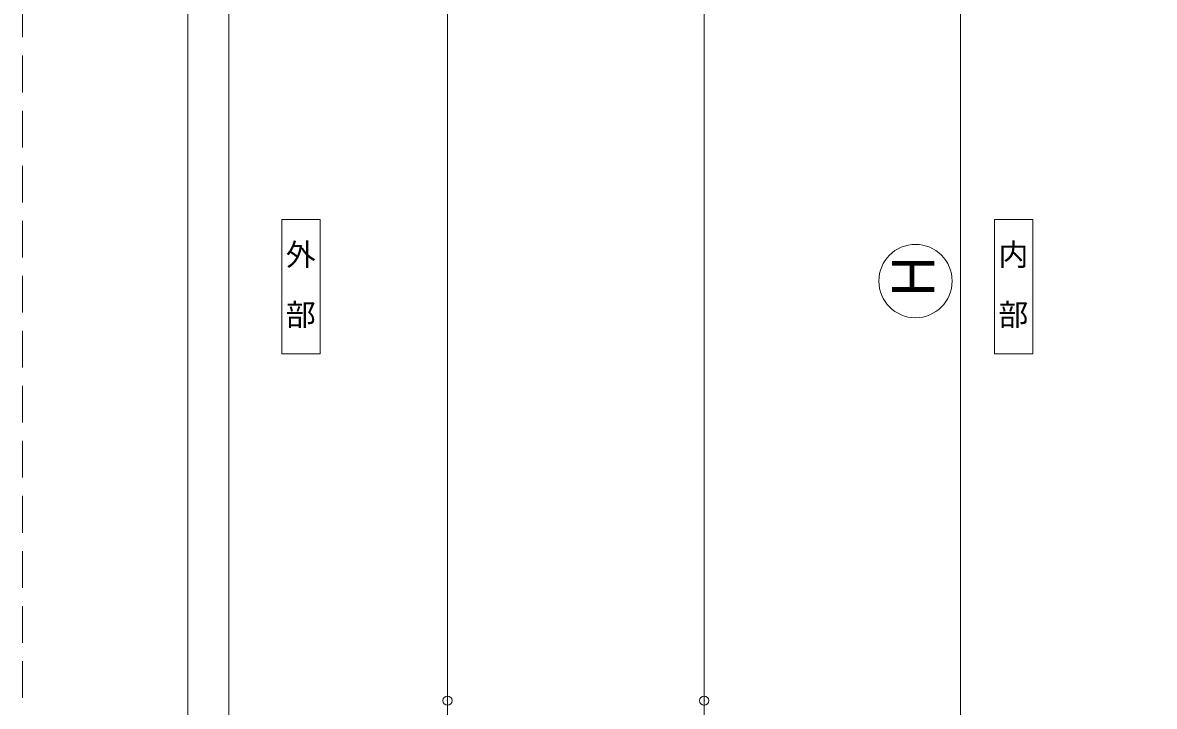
# Model space of a CAD drawing. Units: millimetres, scale not verified. Extents: x -585 to 584, y -818 to 818.
# Drawn here: x -584.5 to -275.9, y 289.5 to 475.9 of the extents above; entities that cross this region are included whole.
import ezdxf
from ezdxf.enums import TextEntityAlignment as Align

# ---------------------------------------------------------------- set-up
doc = ezdxf.new("R2010")
doc.units = ezdxf.units.MM
doc.header["$LTSCALE"] = 5
doc.header["$PDMODE"] = 32
doc.header["$PDSIZE"] = 2.5
doc.linetypes.add('DASHED2', pattern=[3, 2, -1])
for name, color, linetype, lineweight in [('0-0_Defpoints', 7, 'Continuous', 9), ('0-1_USERZ', 3, 'Continuous', 9), ('0-3_YSS_ZEN', 6, 'Continuous', 9), ('0-5__0-7_', 7, 'Continuous', 9), ('0-6_USER1', 4, 'Continuous', 9)]:
    doc.layers.add(name, color=color, linetype=linetype, lineweight=lineweight)
doc.styles.add('@ＭＳ ゴシック', font='')
doc.styles.add('ＭＳ ゴシック', font='')
doc.styles.get('@ＭＳ ゴシック').set_extended_font_data('@MS Gothic')
doc.styles.get('ＭＳ ゴシック').set_extended_font_data('MS Gothic')

# ---------------------------------------------------------------- blocks, each defined once
blk = doc.blocks.new('GAIBU_H')
at = {"layer": '0-6_USER1'}
blk.add_lwpolyline([(-26.1, -91.6), (26.1, -91.6), (26.1, 91.6), (-26.1, 91.6)], close=True, dxfattribs=at)
at = {"layer": '0-6_USER1', "style": '@ＭＳ ゴシック'}
blk.add_text('外\u3000部', height=29.95, rotation=270, dxfattribs=at).set_placement((-24.93, 64.6), align=Align.BOTTOM_LEFT)
blk = doc.blocks.new('NAIBU_H')
at = {"layer": '0-6_USER1'}
blk.add_lwpolyline([(-26.1, -91.6), (26.1, -91.6), (26.1, 91.6), (-26.1, 91.6)], close=True, dxfattribs=at)
at = {"layer": '0-6_USER1', "style": '@ＭＳ ゴシック'}
blk.add_text('内\u3000部', height=29.95, rotation=270, dxfattribs=at).set_placement((-24.93, 64.6), align=Align.BOTTOM_LEFT)

msp = doc.modelspace()

# ---------------------------------------------------------------- linework, layer by layer
at = {"layer": '0-0_Defpoints', "color": 1, "linetype": 'DASHED2'}
msp.add_lwpolyline([(584.467, -818.127), (-584.533, -818.127), (-584.533, 818.073), (584.467, 818.073)], close=True, dxfattribs=at)
at = {"layer": '0-0_Defpoints', "color": 1}
msp.add_lwpolyline([(-539.533, 763.073), (-539.533, -818.127), (584.467, -818.127), (584.467, 763.073)], close=True, dxfattribs=at)
at = {"layer": '0-0_Defpoints'}
for p in [(-468.694, 291.119), (-398.694, 291.119)]:
    msp.add_point(p, dxfattribs=at)
at = {"layer": '0-1_USERZ'}
for p, q in [((-468.694, 563.747), (-468.694, 146.767)), ((-398.694, 543.041), (-398.694, 231.541))]:
    msp.add_line(p, q, dxfattribs=at)
at = {"layer": '0-1_USERZ', "color": 7}
msp.add_lwpolyline([(-528.293, -27.527), (22.467, -27.527), (22.467, 747.261), (-528.293, 747.261)], close=True, dxfattribs=at)
at = {"layer": '0-3_YSS_ZEN'}
msp.add_line((-328.823, 252.041), (-328.823, 523.049), dxfattribs=at)
at = {"layer": '0-5__0-7_'}
msp.add_circle((-341.076, 405.449), 10, dxfattribs=at)

# ---------------------------------------------------------------- block references
at = {"layer": '0-6_USER1', "xscale": 0.2, "yscale": 0.2}
for name, p in [('GAIBU_H', (-508.616, 403.921)), ('NAIBU_H', (-314.312, 403.921))]:
    msp.add_blockref(name, p, dxfattribs=at)

# ---------------------------------------------------------------- texts
at = {"layer": '0-5__0-7_', "style": 'ＭＳ ゴシック', "width": 0.9}
msp.add_text('Ｈ', height=11.55, rotation=90, dxfattribs=at).set_placement((-332.468, 399.603), align=Align.BOTTOM_LEFT)

doc.saveas('drawing.dxf')
